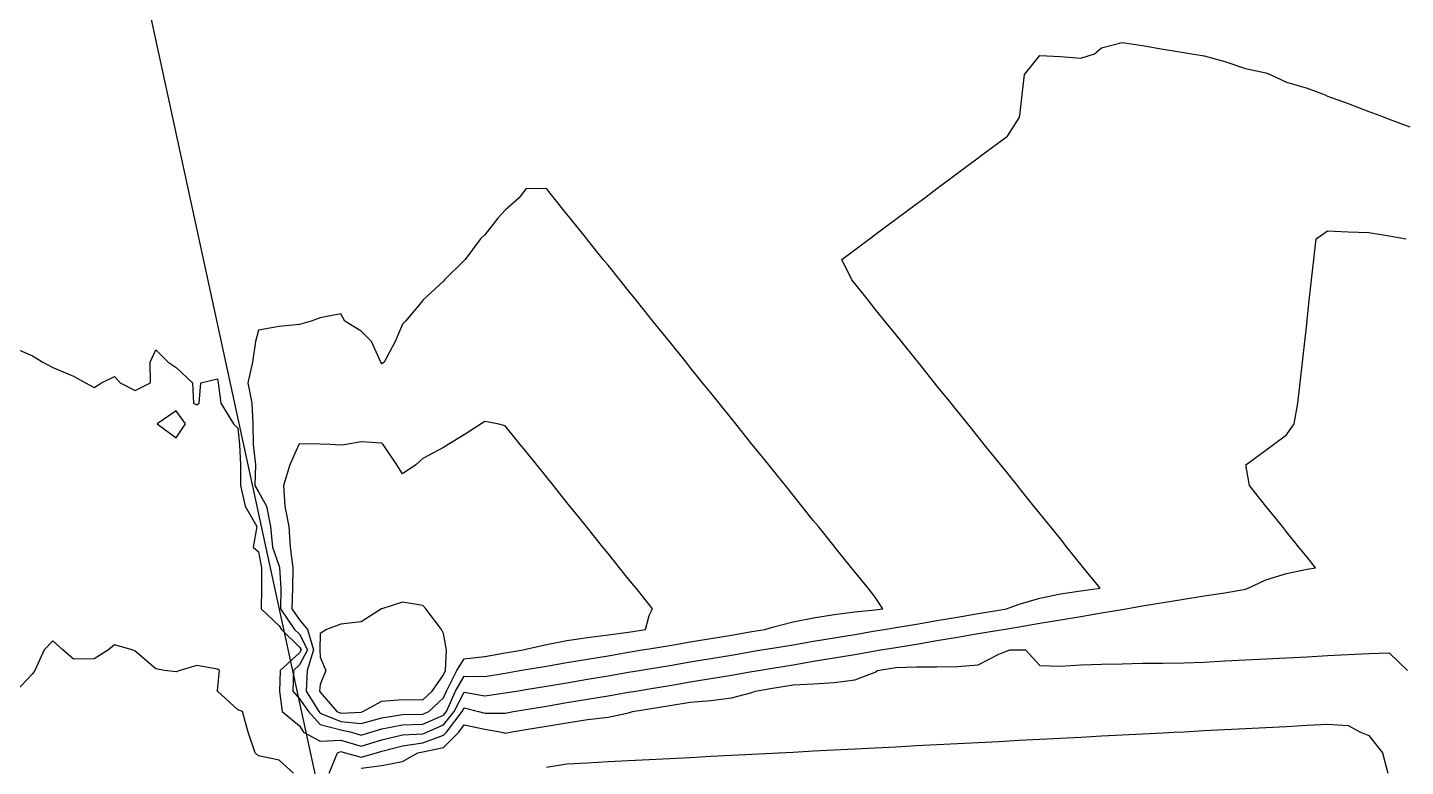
# Model space of a CAD drawing. Header units: metres. Extents: x 2681030 to 2681330, y 1246000 to 1246290.
# Drawn here: x 2681193.63 to 2681227.14, y 1246145.92 to 1246163.89 of the extents above; entities that cross this region are included whole.
import ezdxf

# ---------------------------------------------------------------- set-up
doc = ezdxf.new("R2010")
doc.units = ezdxf.units.M
doc.layers.add('BASIS_HOEHENLINIEN', color=8, linetype='Continuous')
doc.layers.add('BASIS_PARZELLE', color=7, linetype='Continuous')

msp = doc.modelspace()

# ---------------------------------------------------------------- linework, layer by layer
at = {"layer": 'BASIS_HOEHENLINIEN'}
for points, elevation in [([(2681193.25, 1246156.124), (2681193.75, 1246155.906), (2681194.007, 1246155.75), (2681194.25, 1246155.623), (2681194.75, 1246155.411), (2681195.043, 1246155.25), (2681195.25, 1246155.131), (2681195.43, 1246155.25), (2681195.75, 1246155.405), (2681195.889, 1246155.25), (2681196.25, 1246155.063), (2681196.621, 1246155.25), (2681196.617, 1246155.75), (2681196.75, 1246156.051), (2681197.054, 1246155.75), (2681197.25, 1246155.625), (2681197.647, 1246155.25), (2681197.67, 1246154.75), (2681197.75, 1246154.71), (2681197.808, 1246154.75), (2681197.844, 1246155.25), (2681198.25, 1246155.348), (2681198.271, 1246155.25), (2681198.336, 1246154.75), (2681198.64, 1246154.25), (2681198.75, 1246154.148), (2681198.791, 1246153.75), (2681198.81, 1246153.25), (2681198.809, 1246152.75), (2681198.924, 1246152.25), (2681199.209, 1246151.75), (2681199.121, 1246151.25), (2681199.25, 1246151.136), (2681199.326, 1246150.75), (2681199.32, 1246150.25), (2681199.316, 1246149.75), (2681199.75, 1246149.339), (2681199.811, 1246149.25), (2681200.25, 1246148.821), (2681200.285, 1246148.75), (2681200.25, 1246148.683), (2681199.773, 1246148.25), (2681199.763, 1246147.75), (2681199.825, 1246147.25), (2681200.25, 1246146.903), (2681200.344, 1246146.75), (2681200.75, 1246146.532), (2681201.25, 1246146.555), (2681201.75, 1246146.409), (2681202.25, 1246146.562), (2681202.75, 1246146.683), (2681203.25, 1246146.713), (2681203.342, 1246146.75), (2681203.75, 1246146.928), (2681204.011, 1246147.25), (2681204.25, 1246147.728), (2681204.75, 1246147.635), (2681205.25, 1246147.704), (2681205.526, 1246147.75), (2681205.75, 1246147.788), (2681206.25, 1246147.871), (2681206.75, 1246147.955), (2681207.25, 1246148.039), (2681207.75, 1246148.123), (2681208.25, 1246148.207), (2681208.505, 1246148.25), (2681208.75, 1246148.291), (2681209.25, 1246148.375), (2681209.75, 1246148.459), (2681210.25, 1246148.543), (2681210.75, 1246148.627), (2681211.25, 1246148.711), (2681211.484, 1246148.75), (2681211.75, 1246148.795), (2681212.25, 1246148.879), (2681212.75, 1246148.962), (2681213.25, 1246149.046), (2681213.75, 1246149.13), (2681214.25, 1246149.214), (2681214.463, 1246149.25), (2681214.75, 1246149.298), (2681215.25, 1246149.382), (2681215.75, 1246149.466), (2681216.25, 1246149.55), (2681216.75, 1246149.634), (2681217.25, 1246149.718), (2681217.442, 1246149.75), (2681217.75, 1246149.867), (2681218.25, 1246150.009), (2681218.75, 1246150.112), (2681219.25, 1246150.192), (2681219.716, 1246150.25), (2681219.314, 1246150.75), (2681219.25, 1246150.829), (2681218.911, 1246151.25), (2681218.75, 1246151.45), (2681218.509, 1246151.75), (2681218.25, 1246152.072), (2681218.106, 1246152.25), (2681217.75, 1246152.693), (2681217.704, 1246152.75), (2681217.302, 1246153.25), (2681217.25, 1246153.314), (2681216.899, 1246153.75), (2681216.75, 1246153.935), (2681216.497, 1246154.25), (2681216.25, 1246154.557), (2681216.094, 1246154.75), (2681215.75, 1246155.178), (2681215.692, 1246155.25), (2681215.29, 1246155.75), (2681215.25, 1246155.799), (2681214.887, 1246156.25), (2681214.75, 1246156.42), (2681214.485, 1246156.75), (2681214.25, 1246157.042), (2681214.082, 1246157.25), (2681213.75, 1246157.663), (2681213.68, 1246157.75), (2681213.438, 1246158.25), (2681213.75, 1246158.483), (2681214.109, 1246158.75), (2681214.25, 1246158.855), (2681214.75, 1246159.228), (2681214.779, 1246159.25), (2681215.25, 1246159.6), (2681215.451, 1246159.75), (2681215.75, 1246159.973), (2681216.122, 1246160.25), (2681216.25, 1246160.345), (2681216.75, 1246160.718), (2681216.792, 1246160.75), (2681217.25, 1246161.091), (2681217.464, 1246161.25), (2681217.75, 1246161.697), (2681217.766, 1246161.75), (2681217.821, 1246162.25), (2681217.876, 1246162.75), (2681218.25, 1246163.213), (2681218.75, 1246163.189), (2681219.25, 1246163.145), (2681219.58, 1246163.25), (2681219.75, 1246163.396), (2681220.25, 1246163.526), (2681220.75, 1246163.453), (2681221.25, 1246163.368), (2681221.75, 1246163.28), (2681221.947, 1246163.25), (2681222.25, 1246163.198), (2681222.75, 1246163.065), (2681223.25, 1246162.895), (2681223.75, 1246162.789), (2681223.855, 1246162.75), (2681224.25, 1246162.561), (2681224.75, 1246162.414), (2681225.189, 1246162.25), (2681225.25, 1246162.221), (2681225.75, 1246162.04), (2681226.25, 1246161.852), (2681226.523, 1246161.75), (2681226.75, 1246161.665), (2681227.25, 1246161.473)], 429.5), ([(2681201.75, 1246146.68), (2681201.98, 1246146.75), (2681202.25, 1246146.831), (2681202.75, 1246146.932), (2681203.25, 1246146.949), (2681203.75, 1246147.165), (2681203.819, 1246147.25), (2681204.04, 1246147.75), (2681204.25, 1246148.112), (2681204.75, 1246148.107), (2681205.25, 1246148.19), (2681205.605, 1246148.25), (2681205.75, 1246148.274), (2681206.25, 1246148.358), (2681206.75, 1246148.442), (2681207.25, 1246148.526), (2681207.75, 1246148.61), (2681208.25, 1246148.694), (2681208.584, 1246148.75), (2681208.75, 1246148.778), (2681209.25, 1246148.862), (2681209.75, 1246148.946), (2681210.25, 1246149.03), (2681210.75, 1246149.114), (2681211.25, 1246149.198), (2681211.562, 1246149.25), (2681211.75, 1246149.309), (2681212.25, 1246149.438), (2681212.75, 1246149.536), (2681213.25, 1246149.614), (2681213.75, 1246149.677), (2681214.25, 1246149.729), (2681214.429, 1246149.75), (2681214.25, 1246150.031), (2681214.074, 1246150.25), (2681213.75, 1246150.652), (2681213.671, 1246150.75), (2681213.269, 1246151.25), (2681213.25, 1246151.274), (2681212.867, 1246151.75), (2681212.75, 1246151.895), (2681212.464, 1246152.25), (2681212.25, 1246152.516), (2681212.062, 1246152.75), (2681211.75, 1246153.138), (2681211.659, 1246153.25), (2681211.257, 1246153.75), (2681211.25, 1246153.759), (2681210.855, 1246154.25), (2681210.75, 1246154.38), (2681210.452, 1246154.75), (2681210.25, 1246155.001), (2681210.05, 1246155.25), (2681209.75, 1246155.623), (2681209.647, 1246155.75), (2681209.25, 1246156.244), (2681209.245, 1246156.25), (2681208.843, 1246156.75), (2681208.75, 1246156.865), (2681208.44, 1246157.25), (2681208.25, 1246157.486), (2681208.038, 1246157.75), (2681207.75, 1246158.108), (2681207.635, 1246158.25), (2681207.25, 1246158.729), (2681207.233, 1246158.75), (2681206.831, 1246159.25), (2681206.75, 1246159.35), (2681206.428, 1246159.75), (2681206.25, 1246159.972), (2681205.75, 1246159.964), (2681205.592, 1246159.75), (2681205.25, 1246159.451), (2681205.069, 1246159.25), (2681204.75, 1246158.849), (2681204.649, 1246158.75), (2681204.272, 1246158.25), (2681204.25, 1246158.223), (2681203.774, 1246157.75), (2681203.75, 1246157.719), (2681203.25, 1246157.258), (2681203.246, 1246157.25), (2681202.827, 1246156.75), (2681202.75, 1246156.679), (2681202.572, 1246156.25), (2681202.303, 1246155.75), (2681202.25, 1246155.709), (2681202.223, 1246155.75), (2681201.994, 1246156.25), (2681201.75, 1246156.502), (2681201.346, 1246156.75), (2681201.25, 1246156.923), (2681200.75, 1246156.833), (2681200.53, 1246156.75), (2681200.25, 1246156.669), (2681199.75, 1246156.616), (2681199.25, 1246156.529), (2681199.179, 1246156.25), (2681199.105, 1246155.75), (2681198.994, 1246155.25), (2681199.086, 1246154.75), (2681199.111, 1246154.25), (2681199.12, 1246153.75), (2681199.178, 1246153.25), (2681199.159, 1246152.75), (2681199.25, 1246152.594), (2681199.446, 1246152.25), (2681199.545, 1246151.75), (2681199.591, 1246151.25), (2681199.75, 1246150.789), (2681199.762, 1246150.75), (2681199.795, 1246150.25), (2681199.783, 1246149.75), (2681200.129, 1246149.25), (2681200.25, 1246149.132), (2681200.438, 1246148.75), (2681200.25, 1246148.386), (2681200.1, 1246148.25), (2681200.088, 1246147.75), (2681200.25, 1246147.563), (2681200.464, 1246147.25), (2681200.75, 1246146.941), (2681201.25, 1246146.807), (2681201.511, 1246146.75), (2681201.75, 1246146.68)], 429), ([(2681200.969, 1246145.75), (2681201.17, 1246146.25), (2681201.25, 1246146.282), (2681201.36, 1246146.25), (2681201.75, 1246146.14), (2681202.119, 1246146.25), (2681202.25, 1246146.29), (2681202.75, 1246146.418), (2681203.25, 1246146.495), (2681203.75, 1246146.676), (2681203.824, 1246146.75), (2681204.203, 1246147.25), (2681204.25, 1246147.344), (2681204.602, 1246147.25), (2681204.75, 1246147.21), (2681205.25, 1246147.217), (2681205.448, 1246147.25), (2681205.75, 1246147.301), (2681206.25, 1246147.385), (2681206.75, 1246147.469), (2681207.25, 1246147.552), (2681207.75, 1246147.636), (2681208.25, 1246147.72), (2681208.427, 1246147.75), (2681208.75, 1246147.804), (2681209.25, 1246147.888), (2681209.75, 1246147.972), (2681210.25, 1246148.056), (2681210.75, 1246148.14), (2681211.25, 1246148.224), (2681211.406, 1246148.25), (2681211.75, 1246148.308), (2681212.25, 1246148.392), (2681212.75, 1246148.476), (2681213.25, 1246148.56), (2681213.75, 1246148.644), (2681214.25, 1246148.727), (2681214.384, 1246148.75), (2681214.75, 1246148.811), (2681215.25, 1246148.895), (2681215.75, 1246148.979), (2681216.25, 1246149.063), (2681216.75, 1246149.147), (2681217.25, 1246149.231), (2681217.363, 1246149.25), (2681217.75, 1246149.315), (2681218.25, 1246149.399), (2681218.75, 1246149.483), (2681219.25, 1246149.567), (2681219.75, 1246149.651), (2681220.25, 1246149.732), (2681220.342, 1246149.75), (2681220.75, 1246149.823), (2681221.25, 1246149.902), (2681221.75, 1246149.986), (2681222.25, 1246150.07), (2681222.75, 1246150.144), (2681223.25, 1246150.233), (2681223.321, 1246150.25), (2681223.75, 1246150.455), (2681224.25, 1246150.61), (2681224.75, 1246150.716), (2681224.956, 1246150.75), (2681224.75, 1246151.006), (2681224.553, 1246151.25), (2681224.25, 1246151.627), (2681224.151, 1246151.75), (2681223.75, 1246152.248), (2681223.749, 1246152.25), (2681223.348, 1246152.75), (2681223.262, 1246153.25), (2681223.75, 1246153.613), (2681223.933, 1246153.75), (2681224.25, 1246153.986), (2681224.433, 1246154.25), (2681224.526, 1246154.75), (2681224.582, 1246155.25), (2681224.637, 1246155.75), (2681224.693, 1246156.25), (2681224.748, 1246156.75), (2681224.75, 1246156.771), (2681224.803, 1246157.25), (2681224.859, 1246157.75), (2681224.914, 1246158.25), (2681224.974, 1246158.75), (2681225.25, 1246158.943), (2681225.75, 1246158.921), (2681226.25, 1246158.905), (2681226.75, 1246158.82), (2681227.163, 1246158.75)], 430), ([(2681197.25, 1246153.908), (2681197.474, 1246154.25), (2681197.25, 1246154.57), (2681196.789, 1246154.25), (2681197.25, 1246153.908)], 429.5), ([(2681203.25, 1246147.188), (2681203.393, 1246147.25), (2681203.75, 1246147.588), (2681203.818, 1246147.75), (2681204.075, 1246148.25), (2681204.25, 1246148.532), (2681204.75, 1246148.593), (2681205.25, 1246148.677), (2681205.683, 1246148.75), (2681205.75, 1246148.768), (2681206.25, 1246148.885), (2681206.75, 1246148.977), (2681207.25, 1246149.053), (2681207.75, 1246149.115), (2681208.25, 1246149.181), (2681208.662, 1246149.25), (2681208.75, 1246149.585), (2681208.834, 1246149.75), (2681208.75, 1246149.855), (2681208.432, 1246150.25), (2681208.25, 1246150.476), (2681208.029, 1246150.75), (2681207.75, 1246151.097), (2681207.627, 1246151.25), (2681207.25, 1246151.718), (2681207.225, 1246151.75), (2681206.822, 1246152.25), (2681206.75, 1246152.34), (2681206.42, 1246152.75), (2681206.25, 1246152.961), (2681206.017, 1246153.25), (2681205.75, 1246153.582), (2681205.615, 1246153.75), (2681205.25, 1246154.203), (2681205.066, 1246154.25), (2681204.75, 1246154.307), (2681204.661, 1246154.25), (2681204.25, 1246153.986), (2681203.866, 1246153.75), (2681203.75, 1246153.677), (2681203.25, 1246153.407), (2681203.079, 1246153.25), (2681202.75, 1246153.031), (2681202.617, 1246153.25), (2681202.283, 1246153.75), (2681202.25, 1246153.782), (2681201.75, 1246153.813), (2681201.384, 1246153.75), (2681201.25, 1246153.728), (2681200.989, 1246153.75), (2681200.75, 1246153.76), (2681200.25, 1246153.764), (2681200.231, 1246153.75), (2681200.014, 1246153.25), (2681199.86, 1246152.75), (2681199.889, 1246152.25), (2681199.987, 1246151.75), (2681200.021, 1246151.25), (2681200.087, 1246150.75), (2681200.08, 1246150.25), (2681200.06, 1246149.75), (2681200.25, 1246149.487), (2681200.443, 1246149.25), (2681200.59, 1246148.75), (2681200.436, 1246148.25), (2681200.412, 1246147.75), (2681200.719, 1246147.25), (2681200.75, 1246147.216), (2681201.25, 1246147.009), (2681201.75, 1246146.958), (2681202.25, 1246147.096), (2681202.75, 1246147.177), (2681203.25, 1246147.188)], 428.5), ([(2681201.75, 1246147.239), (2681201.791, 1246147.25), (2681202.25, 1246147.509), (2681202.75, 1246147.548), (2681203.25, 1246147.537), (2681203.471, 1246147.75), (2681203.75, 1246148.144), (2681203.801, 1246148.25), (2681203.821, 1246148.75), (2681203.75, 1246149.148), (2681203.701, 1246149.25), (2681203.317, 1246149.75), (2681203.25, 1246149.834), (2681202.75, 1246149.913), (2681202.25, 1246149.755), (2681202.24, 1246149.75), (2681201.75, 1246149.433), (2681201.25, 1246149.374), (2681200.905, 1246149.25), (2681200.75, 1246149.15), (2681200.743, 1246148.75), (2681200.75, 1246148.577), (2681200.889, 1246148.25), (2681200.75, 1246147.91), (2681200.737, 1246147.75), (2681200.75, 1246147.728), (2681201.158, 1246147.25), (2681201.25, 1246147.21), (2681201.75, 1246147.239)], 428), ([(2681200.103, 1246145.75), (2681199.75, 1246146.073), (2681199.25, 1246146.178), (2681199.169, 1246146.25), (2681198.995, 1246146.75), (2681198.859, 1246147.25), (2681198.75, 1246147.291), (2681198.25, 1246147.747), (2681198.248, 1246147.75), (2681198.25, 1246147.769), (2681198.304, 1246148.25), (2681198.25, 1246148.286), (2681197.75, 1246148.374), (2681197.337, 1246148.25), (2681197.25, 1246148.217), (2681196.968, 1246148.25), (2681196.75, 1246148.293), (2681196.25, 1246148.718), (2681196.175, 1246148.75), (2681195.75, 1246148.879), (2681195.605, 1246148.75), (2681195.25, 1246148.537), (2681194.75, 1246148.526), (2681194.488, 1246148.75), (2681194.25, 1246148.969), (2681194.038, 1246148.75), (2681193.813, 1246148.25), (2681193.75, 1246148.172), (2681193.36, 1246147.75)], 429.5), ([(2681201.75, 1246145.872), (2681202.25, 1246145.937), (2681202.75, 1246146.034), (2681203.125, 1246146.25), (2681203.25, 1246146.276), (2681203.75, 1246146.376), (2681204.121, 1246146.75), (2681204.25, 1246146.932), (2681204.75, 1246146.826), (2681205.164, 1246146.75), (2681205.25, 1246146.725), (2681205.369, 1246146.75), (2681205.75, 1246146.814), (2681206.25, 1246146.898), (2681206.75, 1246146.982), (2681207.25, 1246147.056), (2681207.75, 1246147.118), (2681208.25, 1246147.223), (2681208.348, 1246147.25), (2681208.75, 1246147.317), (2681209.25, 1246147.401), (2681209.75, 1246147.479), (2681210.25, 1246147.518), (2681210.75, 1246147.585), (2681211.25, 1246147.718), (2681211.327, 1246147.75), (2681211.75, 1246147.821), (2681212.25, 1246147.905), (2681212.75, 1246147.924), (2681213.25, 1246147.958), (2681213.75, 1246148.026), (2681214.25, 1246148.209), (2681214.306, 1246148.25), (2681214.75, 1246148.325), (2681215.25, 1246148.337), (2681215.75, 1246148.34), (2681216.25, 1246148.352), (2681216.75, 1246148.385), (2681217.25, 1246148.648), (2681217.521, 1246148.75), (2681217.75, 1246148.756), (2681217.904, 1246148.75), (2681218.25, 1246148.375), (2681218.75, 1246148.359), (2681219.25, 1246148.392), (2681219.75, 1246148.407), (2681220.25, 1246148.417), (2681220.75, 1246148.426), (2681221.25, 1246148.432), (2681221.75, 1246148.437), (2681222.25, 1246148.457), (2681222.75, 1246148.483), (2681223.25, 1246148.509), (2681223.75, 1246148.535), (2681224.25, 1246148.561), (2681224.75, 1246148.587), (2681225.25, 1246148.613), (2681225.75, 1246148.639), (2681226.25, 1246148.665), (2681226.75, 1246148.682), (2681227.188, 1246148.25)], 430.5), ([(2681206.25, 1246145.902), (2681206.75, 1246145.982), (2681207.25, 1246146.008), (2681207.75, 1246146.034), (2681208.25, 1246146.06), (2681208.75, 1246146.086), (2681209.25, 1246146.112), (2681209.75, 1246146.138), (2681210.25, 1246146.164), (2681210.75, 1246146.19), (2681211.25, 1246146.216), (2681211.75, 1246146.242), (2681211.897, 1246146.25), (2681212.25, 1246146.268), (2681212.75, 1246146.294), (2681213.25, 1246146.32), (2681213.75, 1246146.346), (2681214.25, 1246146.372), (2681214.75, 1246146.398), (2681215.25, 1246146.424), (2681215.75, 1246146.45), (2681216.25, 1246146.476), (2681216.75, 1246146.502), (2681217.25, 1246146.528), (2681217.75, 1246146.554), (2681218.25, 1246146.58), (2681218.75, 1246146.606), (2681219.25, 1246146.632), (2681219.75, 1246146.658), (2681220.25, 1246146.684), (2681220.75, 1246146.71), (2681221.25, 1246146.736), (2681221.511, 1246146.75), (2681221.75, 1246146.762), (2681222.25, 1246146.788), (2681222.75, 1246146.814), (2681223.25, 1246146.84), (2681223.75, 1246146.866), (2681224.25, 1246146.892), (2681224.75, 1246146.918), (2681225.25, 1246146.944), (2681225.75, 1246146.914), (2681226.051, 1246146.75), (2681226.25, 1246146.672), (2681226.586, 1246146.25), (2681226.716, 1246145.75)], 431)]:
    msp.add_lwpolyline(points, dxfattribs=dict(at, elevation=elevation))
at = {"layer": 'BASIS_PARZELLE'}
msp.add_lwpolyline([(2681139.3, 1246159.3), (2681140.3, 1246159.5), (2681141.2, 1246159.6), (2681142.1, 1246159.8), (2681143, 1246159.9), (2681143.9, 1246160.1), (2681144.8, 1246160.2), (2681145.7, 1246160.4), (2681146.6, 1246160.6), (2681147.5, 1246160.8), (2681148.4, 1246161), (2681189.2, 1246169.9), (2681195.1, 1246171.2), (2681205.6, 1246122.8), (2681196.3, 1246118.4), (2681181.6, 1246111.4), (2681166.7, 1246104.4), (2681152.7, 1246097.8), (2681139.3, 1246159.3)], close=True, dxfattribs=at)

doc.saveas('drawing.dxf')
